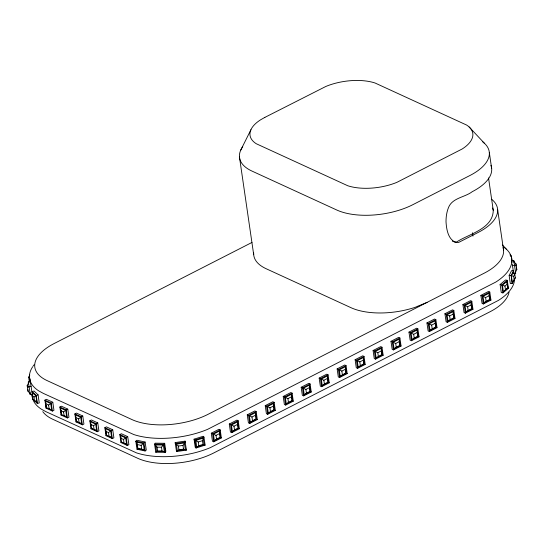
<?xml version="1.0" encoding="UTF-8"?>
<svg xmlns="http://www.w3.org/2000/svg" width="544" height="544" viewBox="0 0 544 544"><rect width="100%" height="100%" fill="white"/><g stroke="black" fill="none" stroke-linecap="round" stroke-linejoin="round"><path stroke-width="0.82" d="M488.526 177.922L493.258 210.372C492.959 228.929 468.88 233.92 456.729 241.917L454.213 241.992M221.367 437.94L220.068 437.315L219.531 433.588L219.599 431.018L220.198 429.91L218.899 429.311L211.296 433.194L212.473 441.232L213.772 441.83L221.367 437.94L220.198 429.91L212.595 433.792L211.296 433.194M239.346 428.754L238.048 428.128L237.504 424.402L237.572 421.831L238.17 420.723L236.878 420.124L229.276 424.007L230.445 432.045L231.744 432.643L239.346 428.754L238.17 420.723L230.574 424.606L229.276 424.007M257.319 419.567L256.027 418.941L255.483 415.215L255.551 412.644L256.149 411.529L254.85 410.938L247.255 414.82L248.424 422.858L249.723 423.45L257.319 419.567L256.149 411.529L248.554 415.419L247.255 414.82M275.298 410.38L273.999 409.754L273.455 406.028L273.523 403.458L274.128 402.342L272.83 401.751L265.227 405.634L266.404 413.671L267.702 414.263L275.298 410.38L274.128 402.342L266.526 406.232L265.227 405.634M293.277 401.193L291.978 400.568L291.434 396.841L291.502 394.271L292.101 393.156L290.802 392.564L283.206 396.447L284.376 404.484L285.675 405.076L293.277 401.193L292.101 393.156L284.505 397.045L283.206 396.447M311.25 392.006L309.951 391.381L309.407 387.654L309.475 385.084L310.08 383.969L308.781 383.377L301.179 387.26L302.355 395.298L303.654 395.889L311.25 392.006L310.08 383.969L302.478 387.852L301.179 387.26M329.229 382.82L327.93 382.194L327.386 378.468L327.454 375.897L328.052 374.782L326.754 374.19L319.158 378.073L320.328 386.111L321.626 386.702L329.229 382.82L328.052 374.782L320.457 378.665L319.158 378.073M347.201 373.633L345.909 373.007L345.365 369.281L345.433 366.71L346.032 365.595L344.733 365.004L337.137 368.886L338.307 376.924L339.606 377.516L347.201 373.633L346.032 365.595L338.429 369.478L337.137 368.886M365.18 364.446L363.882 363.82L363.338 360.094L363.406 357.524L364.011 356.408L362.712 355.817L355.11 359.7L356.286 367.737L357.585 368.329L365.18 364.446L364.011 356.408L356.408 360.291L355.11 359.7M383.16 355.259L381.861 354.634L381.317 350.907L381.385 348.337L381.983 347.222L380.684 346.63L373.089 350.513L374.258 358.55L375.557 359.142L383.16 355.259L381.983 347.222L374.388 351.104L373.089 350.513M401.064 346.038L399.765 345.413L399.221 341.686L399.289 339.116L399.894 338.008L398.596 337.409L390.993 341.292L392.17 349.33L393.468 349.928L401.064 346.038L399.894 338.008L392.292 341.89L390.993 341.292M419.043 336.852L417.744 336.226L417.2 332.5L417.268 329.929L417.867 328.821L416.568 328.222L408.972 332.105L410.142 340.143L411.441 340.741L419.043 336.852L417.867 328.821L410.271 332.704L408.972 332.105M437.016 327.665L435.717 327.039L435.18 323.313L435.248 320.742L435.846 319.634L434.547 319.036L426.952 322.918L428.121 330.956L429.42 331.554L437.016 327.665L435.846 319.634L428.244 323.517L426.952 322.918M454.995 318.478L453.696 317.852L453.152 314.126L453.22 311.556L453.818 310.44L452.526 309.849L444.924 313.732L446.1 321.769L447.392 322.361L454.995 318.478L453.818 310.44L446.223 314.33L444.924 313.732M472.967 309.291L471.675 308.666L471.131 304.939L471.199 302.369L471.798 301.254L470.499 300.662L462.903 304.545L464.073 312.582L465.372 313.174L472.967 309.291L471.798 301.254L464.202 305.143L462.903 304.545M490.946 300.104L489.648 299.479L489.104 295.752L489.172 293.182L489.777 292.067L488.478 291.475L480.876 295.358L482.052 303.396L483.351 303.987L490.946 300.104L489.777 292.067L482.174 295.956L480.876 295.358M513.414 271.891L513.529 270.688L511.564 270.667L509.143 275.522L510.313 283.56L512.278 283.574L514.706 278.718L514.366 278.426L515.338 277.875L514.794 274.156L513.414 271.891L511.442 275.835L512.278 283.574L511.108 275.536L513.529 270.688L513.998 273.897M32.082 395.298L32.674 392.727L32.184 391.619L34.034 391.014L38.08 394.862L39.256 402.9L37.407 403.505L32.626 399.024L32.082 395.298L33.959 397.079L34.503 400.806L36.917 402.39L37.407 403.505L36.23 395.468L32.184 391.619L32.538 394.026M511.625 261.195L511.918 259.91L511.374 256.183L509.966 254.844M205.115 445.121L203.007 444.394L202.47 440.667L203.946 437.09L203.15 436.288L194.052 439.171L195.221 447.209L196.017 448.011L205.115 445.121L203.946 437.09L194.847 439.974L194.052 439.171M29.893 382.16L29.206 381.024L28.662 377.305L29.784 375.054M240.727 150.158L250.94 129.724M513.053 281.051L512.394 282.37L514.209 280.126L513.672 276.4L514.794 274.156M514.209 280.126L515.338 277.875M164.676 443.306L161.486 447.229L162.024 450.949L165.328 452.336L165.845 451.336L164.676 443.306L155.108 443.176L154.591 444.176L155.761 452.214L165.328 452.336L164.159 444.298L154.591 444.176L157.053 447.168L157.597 450.894L155.761 452.214M30.471 382.384L32.28 394.271L30.26 394.577L30.076 393.394L28.098 391.428L27.2 385.56L28.506 383.105L28.322 381.922L30.348 381.616M511.972 262.473L511.72 260.93L513.74 260.624L513.924 261.807L515.902 263.772L516.8 269.64L515.494 272.102L515.678 273.285L513.652 273.584M186.245 449.181L186.374 450.126L183.525 449.126L182.981 445.407L185.205 442.095L185.069 441.143L175.195 442.571L175.331 443.523L178.405 446.066L178.949 449.793L176.508 451.561L175.195 442.571M508.021 287.694L503.363 291.727L502.411 285.192L506.852 281.493L508.021 287.694L503.363 291.727L502.962 292.903L501.276 292.563L500.099 284.526L505.56 279.97L507.253 280.316L508.422 288.354L502.962 292.903L501.792 284.872L507.253 280.316L506.852 281.493L507.804 288.028L508.422 288.354M145.112 442.02L143.963 442.945L135.81 441.191L136.687 442.109L137.924 448.297L136.986 449.228L135.81 441.191L136.959 440.266L145.112 442.02L146.288 450.058L145.139 450.983L136.986 449.228M46.07 408.163L44.894 400.126L46.451 399.33L52.788 402.24L53.958 410.278L52.401 411.074L46.07 408.163L46.553 407.687L46.192 405.232M61.057 415.045L61.533 414.569L60.581 408.034L59.881 407.007L61.438 406.212L67.776 409.122L68.945 417.16L67.388 417.955L61.057 415.045L59.881 407.007L66.218 409.918L67.776 409.122M106.012 435.69L106.495 435.214L105.543 428.679L104.842 427.659L106.4 426.856L112.737 429.767L113.907 437.804L112.35 438.6L106.012 435.69L104.842 427.659L111.18 430.562L112.737 429.767M120.999 442.578L121.482 442.095L120.53 435.56L119.83 434.54L121.387 433.745L127.724 436.648L128.894 444.686L127.337 445.482L120.999 442.578L119.83 434.54L126.167 437.444L127.724 436.648M137.38 444.577L141.161 445.386L143.963 442.945L145.139 450.983L144.262 450.065L141.698 449.113L137.924 448.297M505.492 289.809L504.948 286.083L507.477 283.968M220.068 437.315L216.553 439.117L214.37 440.715L213.772 441.83L212.595 433.792L216.009 435.39L219.531 433.588M238.048 428.128L234.525 429.923L232.349 431.528L231.744 432.643L230.574 424.606L233.981 426.204L237.504 424.402M256.027 418.941L252.504 420.736L250.322 422.341L249.723 423.45L248.554 415.419L251.96 417.017L255.483 415.215M273.999 409.754L270.477 411.55L268.301 413.154L267.702 414.263L266.526 406.232L269.933 407.83L273.455 406.028M291.978 400.568L288.456 402.363L286.28 403.961L285.675 405.076L284.505 397.045L287.912 398.643L291.434 396.841M309.951 391.381L306.435 393.176L304.252 394.774L303.654 395.889L302.478 387.852L305.891 389.456L309.407 387.654M327.93 382.194L324.408 383.989L322.232 385.587L321.626 386.702L320.457 378.665L323.864 380.27L327.386 378.468M345.909 373.007L342.387 374.802L340.204 376.4L339.606 377.516L338.429 369.478L341.843 371.083L345.365 369.281M363.882 363.82L360.359 365.616L358.183 367.214L357.585 368.329L356.408 360.291L359.815 361.896L363.338 360.094M381.861 354.634L378.338 356.429L376.156 358.027L375.557 359.142L374.388 351.104L377.794 352.702L381.317 350.907M399.765 345.413L396.243 347.215L394.067 348.813L393.468 349.928L392.292 341.89L395.706 343.488L399.221 341.686M417.744 336.226L414.222 338.028L412.046 339.626L411.441 340.741L410.271 332.704L413.678 334.302L417.2 332.5M435.717 327.039L432.201 328.834L430.018 330.439L429.42 331.554L428.244 323.517L431.657 325.115L435.18 323.313M453.696 317.852L450.174 319.648L447.998 321.252L447.392 322.361L446.223 314.33L449.63 315.928L453.152 314.126M471.675 308.666L468.153 310.461L465.97 312.066L465.372 313.174L464.202 305.143L467.609 306.741L471.131 304.939M489.648 299.479L486.125 301.274L483.949 302.879L483.351 303.987L482.174 295.956L485.581 297.554L489.104 295.752M45.954 403.6L45.594 401.152L50.748 403.512L51.7 410.047L52.401 411.074L51.231 403.036L44.894 400.126L45.594 401.152L45.642 403.709L48.579 405.056L52.788 402.24M60.629 410.591L63.566 411.944L66.218 409.918L67.388 417.955L66.688 416.928L65.736 410.4L60.581 408.034M75.929 417.364L75.568 414.916L80.723 417.282L81.675 423.817L82.375 424.837L81.206 416.799L74.868 413.889L75.568 414.916L75.616 417.472L78.554 418.826L82.763 416.004L83.932 424.041L82.375 424.837L76.038 421.926L74.868 413.889L76.425 413.093L82.763 416.004M91.154 425.877L90.556 421.797L95.71 424.164L96.662 430.698L97.362 431.718L96.193 423.681L89.855 420.77L90.556 421.797L90.603 424.354L93.541 425.707L97.75 422.885L98.92 430.923L97.362 431.718L91.025 428.808L89.855 420.77L91.412 419.975L97.75 422.885M105.59 431.242L108.528 432.589L111.18 430.562L112.35 438.6L111.649 437.58L110.697 431.045L105.543 428.679L105.781 430.311M120.578 438.124L123.515 439.47L126.167 437.444L127.337 445.482L126.636 444.462L125.684 437.927L120.53 435.56L121.006 438.831M198.791 445.726L196.017 448.011L194.847 439.974L198.247 442.007L198.791 445.726L203.007 444.394M33.959 397.079L36.23 395.468L38.08 394.862M28.662 377.305L29.628 376.761L29.294 376.462L30.117 382.085M31.11 386.24L29.09 386.539L27.554 387.702L27.2 385.56M251.988 242.434L54.128 343.55A54.488 25.582 -8.3 0 0 47.226 380.657L132.015 419.594A54.488 25.582 -8.3 0 0 208.134 414.27L484.174 273.197A54.488 25.582 -8.3 0 0 503.091 247.676M77.078 421.396L76.038 421.926L76.52 421.45L75.616 417.472M92.065 428.278L91.025 428.808L91.508 428.332L90.603 424.354M427.094 302.362L415.174 307.312A54.488 25.582 -8.3 0 1 350.982 307.686L266.193 268.75A54.488 25.582 -8.3 0 1 253.674 253.008M198.247 442.007L202.47 440.667M512.23 264.01L512.482 265.554L514.502 265.248L515.678 273.285L515.42 271.742M175.331 443.523L185.205 442.095M178.405 446.066L182.981 445.407M178.949 449.793L183.525 449.126M509.143 275.522L511.108 275.536L513.672 276.4M157.053 447.168L161.486 447.229M157.597 450.894L162.024 450.949M500.099 284.526L504.948 286.083M513.971 262.235L513.74 260.624L514.542 265.567L516.256 265.914L515.902 263.772M510.374 255.945L511.374 256.183M32.626 399.024L33.626 399.262M418.057 306.238L418.826 306.592M45.642 403.709L46.186 407.436L51.7 410.047L49.123 408.782L48.579 405.056M61.173 414.317L66.688 416.928L64.11 415.664L63.566 411.944M76.16 421.199L81.675 423.817L79.098 422.545L78.554 418.826M91.147 428.08L96.662 430.698L94.085 429.427L93.541 425.707M106.134 434.962L111.649 437.58L109.072 436.315L108.528 432.589M121.122 441.844L126.636 444.462L124.059 443.197L123.515 439.47M452.35 241.108L453.587 241.699M46.186 407.436L46.553 407.687M35.272 400.826L36.917 402.39L35.965 395.855L32.674 392.727L32.912 394.359M469.139 126.976L484.371 143.235M502.425 244.99L506.233 249.057M492.64 208.005L493.258 210.372M516.446 267.498L516.8 269.64M29.124 386.859L28.322 381.922L28.56 383.527M29.879 392.265L30.26 394.577L29.09 386.539M27.744 389.286L28.098 391.428M512.482 265.554L513.536 272.782M489.314 152.456L491.674 168.606M497.617 209.379L503.567 250.145M485.581 297.554L486.125 301.274M472.45 232.757L472.94 236.096M467.609 306.741L468.153 310.461M449.63 315.928L450.174 319.648M431.657 325.115L432.201 328.834M413.678 334.302L414.222 338.028M395.706 343.488L396.243 347.215M377.794 352.702L378.338 356.429M359.815 361.896L360.359 365.616M341.843 371.083L342.387 374.802M323.864 380.27L324.408 383.989M305.891 389.456L306.435 393.176M287.912 398.643L288.456 402.363M239.455 157.005L253.701 254.694M269.933 407.83L270.477 411.55M251.96 417.017L252.504 420.736M233.981 426.204L234.525 429.923M216.009 435.39L216.553 439.117M185.069 441.143L186.374 450.126L176.508 451.561L176.372 450.609M141.161 445.386L141.698 449.113M106.019 431.943L106.379 434.398M76.167 418.996L76.405 420.634M60.942 410.482L61.18 412.114M29.866 378.393L30.226 380.841M242.726 146.696A54.488 25.582 -8.3 0 0 251.94 171.061L336.729 209.998A54.488 25.582 -8.3 0 0 412.848 204.68L469.921 175.508A54.488 25.582 -8.3 0 0 482.78 141.909M490.926 165.342A54.488 25.582 -8.3 0 1 472.28 191.658C464.923 197.37 452.35 197.778 448.542 207.448C446.699 211.956 446.012 216.818 446.012 221.666C446.488 229.255 447.977 239.482 456.09 242.522L458.735 242.386L478.224 232.424A54.488 25.582 -8.3 0 0 491.633 199.26M503.798 247.078A61.302 28.778 -8.3 0 1 495.747 282.091L207.516 429.393A61.302 28.778 -8.3 0 1 133.79 434.547L43.391 393.414L38.842 390.946A61.302 28.778 -8.3 0 1 32.715 366.71M514.515 278.501A61.302 28.778 -8.3 0 1 498.42 300.404L210.188 447.712A61.302 28.778 -8.3 0 1 136.462 452.866L46.063 411.733L41.514 409.265A61.302 28.778 -8.3 0 1 32.096 394.475M509.028 292.21A54.488 25.582 -8.3 0 1 489.818 311.862L213.772 452.941A54.488 25.582 -8.3 0 1 137.652 458.259L52.87 419.322A54.488 25.582 -8.3 0 1 42.786 411.631M33.157 366.064A61.302 28.778 -8.3 0 1 34.122 364.779M264.846 117.395L260.685 119.755A40.868 19.183 -8.3 0 0 256.231 143.718L347.793 185.762A40.868 19.183 -8.3 0 0 396.936 182.328L462.142 149.002A40.868 19.183 -8.3 0 0 466.602 125.045L375.04 82.994A40.868 19.183 -8.3 0 0 325.89 86.435L264.846 117.395M219.599 431.018L213.418 434.18L214.37 440.715L220.551 437.553L219.599 431.018M237.572 421.831L231.397 424.993L232.349 431.528L238.524 428.366L237.572 421.831M255.551 412.644L249.37 415.806L250.322 422.341L256.503 419.179L255.551 412.644M273.523 403.458L267.349 406.62L268.301 413.154L274.475 409.992L273.523 403.458M291.502 394.271L285.321 397.433L286.28 403.961L292.454 400.806L291.502 394.271M309.475 385.084L303.3 388.246L304.252 394.774L310.434 391.619L309.475 385.084M327.454 375.897L321.28 379.059L322.232 385.587L328.406 382.432L327.454 375.897M345.433 366.71L339.252 369.872L340.204 376.4L346.385 373.245L345.433 366.71M363.406 357.524L357.231 360.679L358.183 367.214L364.358 364.058L363.406 357.524M381.385 348.337L375.204 351.492L376.156 358.027L382.337 354.872L381.385 348.337M399.289 339.116L393.115 342.278L394.067 348.813L400.248 345.651L399.289 339.116M417.268 329.929L411.087 333.091L412.046 339.626L418.22 336.464L417.268 329.929M435.248 320.742L429.066 323.904L430.018 330.439L436.2 327.277L435.248 320.742M453.22 311.556L447.046 314.718L447.998 321.252L454.172 318.09L453.22 311.556M471.199 302.369L465.018 305.531L465.97 312.066L472.151 308.904L471.199 302.369M489.172 293.182L482.997 296.344L483.949 302.879L490.124 299.717L489.172 293.182M203.204 438.11L195.806 440.45L196.758 446.984L204.156 444.645L203.204 438.11M184.389 442.979L176.365 444.142L177.317 450.677L185.348 449.514L184.389 442.979M163.37 445.04L155.598 444.938L156.55 451.472L164.322 451.568L163.37 445.04M143.31 443.537L136.687 442.109L137.639 448.644L144.262 450.065L143.31 443.537"/></g></svg>
